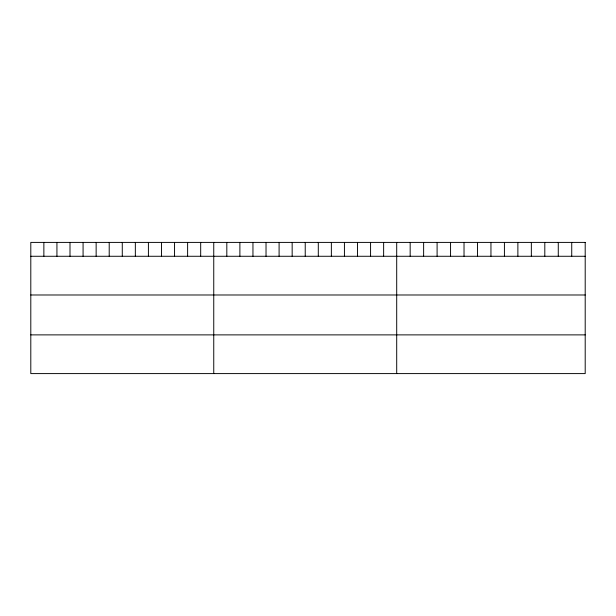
<?xml version="1.0" encoding="UTF-8"?>
<svg xmlns="http://www.w3.org/2000/svg" width="616" height="616" viewBox="0 0 616 616"><rect width="100%" height="100%" fill="white"/><g stroke="black" fill="none" stroke-linecap="round" stroke-linejoin="round"><path stroke-width="0.92" d="M30.8 256.271L585.2 256.271M30.8 294.987L585.2 294.987M30.8 334.881L585.2 334.881M571.733 242.404L571.733 256.271M558.273 242.404L558.273 256.271M544.806 242.404L544.806 256.271M531.346 242.404L531.346 256.271M517.879 242.404L517.879 256.271M504.419 242.404L504.419 256.271M490.952 242.404L490.952 256.271M477.485 242.404L477.485 256.271M464.025 242.404L464.025 256.271M450.558 242.404L450.558 256.271M437.098 242.404L437.098 256.271M423.631 242.404L423.631 256.271M410.171 242.404L410.171 256.271M396.704 242.404L396.704 373.596M383.637 242.404L383.637 256.271M370.57 242.404L370.57 256.271M357.503 242.404L357.503 256.271M344.429 242.404L344.429 256.271M331.362 242.404L331.362 256.271M318.295 242.404L318.295 256.271M305.228 242.404L305.228 256.271M292.161 242.404L292.161 256.271M279.094 242.404L279.094 256.271M266.027 242.404L266.027 256.271M252.953 242.404L252.953 256.271M239.886 242.404L239.886 256.271M226.819 242.404L226.819 256.271M213.752 242.404L213.752 373.596M200.685 242.404L200.685 256.271M187.618 242.404L187.618 256.271M174.551 242.404L174.551 256.271M161.477 242.404L161.477 256.271M148.41 242.404L148.41 256.271M135.343 242.404L135.343 256.271M122.276 242.404L122.276 256.271M109.209 242.404L109.209 256.271M96.142 242.404L96.142 256.271M83.075 242.404L83.075 256.271M70.001 242.404L70.001 256.271M56.934 242.404L56.934 256.271M43.867 242.404L43.867 256.271M585.2 242.404L30.8 242.404L30.8 373.596L585.2 373.596L585.2 242.404"/></g></svg>
